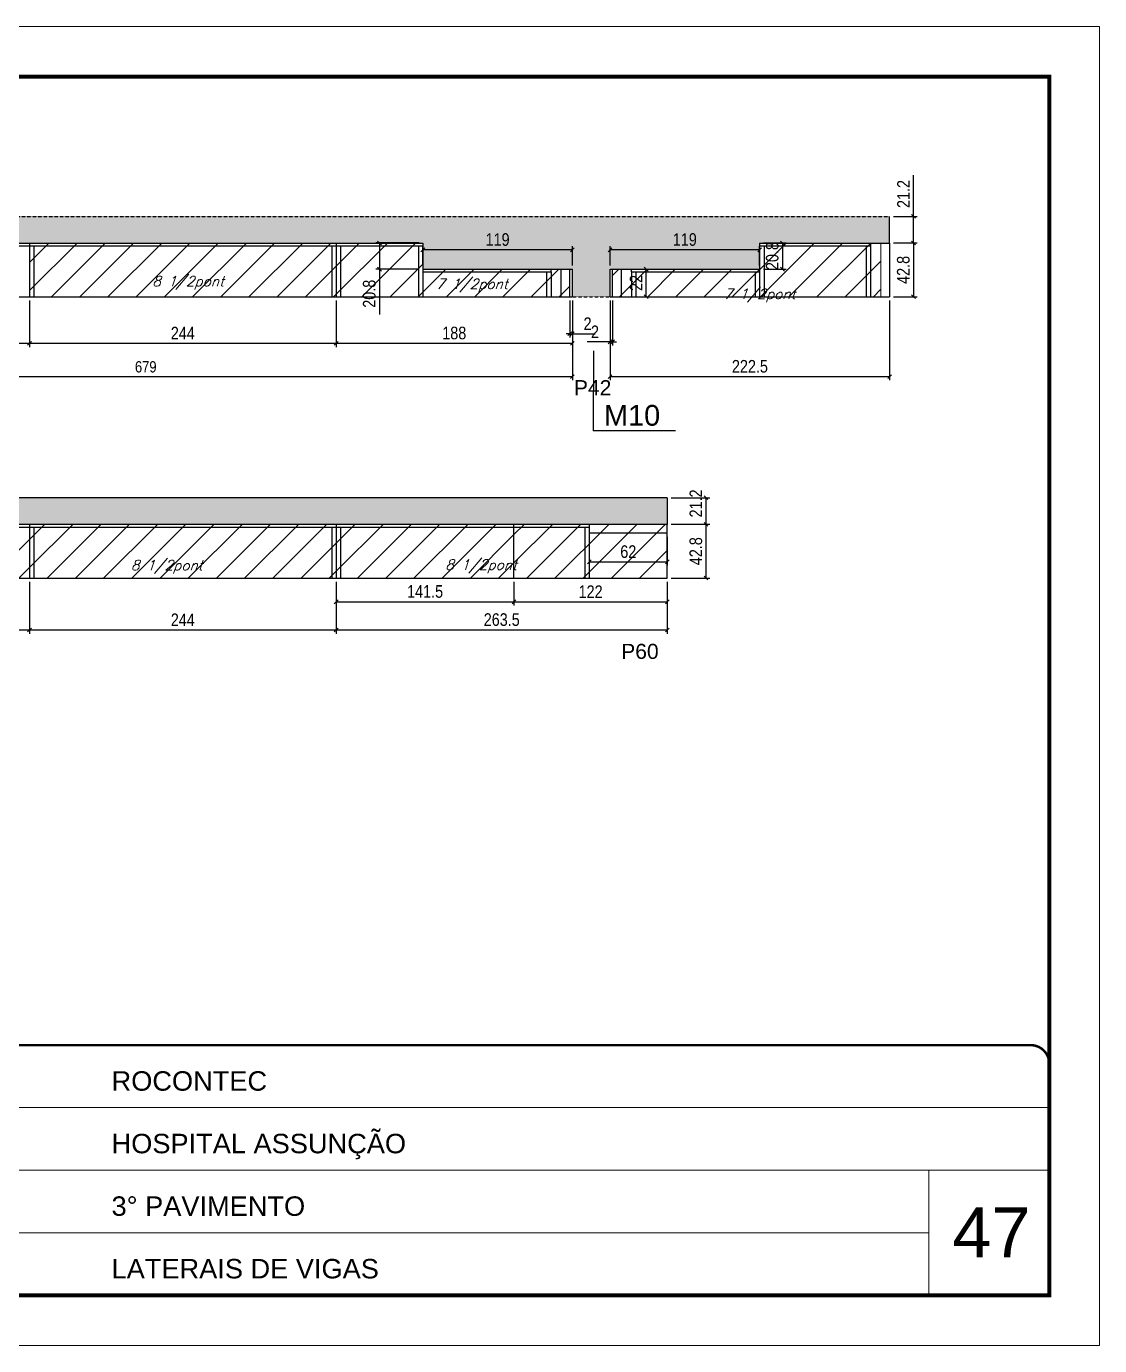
# Model space of a CAD drawing. Extents: x -21493 to -15213, y -12134 to 11887.
# Drawn here: x -17692 to -16838, y -1797 to -747 of the extents above; entities that cross this region are included whole.
import ezdxf

# ---------------------------------------------------------------- set-up
doc = ezdxf.new("R2010")
doc.units = 0
doc.linetypes.add('CONTINUO', pattern=[0])
doc.linetypes.add('DASHED', pattern=[0.75, 0.5, -0.25])
for name, color, linetype in [('5', 5, 'Continuous'), ('COTA', 241, 'Continuous'), ('NOMENCLATURA', 7, 'Continuous'), ('Painéis', 200, 'Continuous'), ('Reaproveitamento', 251, 'Continuous'), ('SARR_2.2x7', 40, 'Continuous'), ('SARR_3.5x7', 81, 'Continuous'), ('texto', 7, 'Continuous')]:
    doc.layers.add(name, color=color, linetype=linetype)
for name, color, linetype, lineweight in [('CARIMBO', 255, 'Continuous', 9), ('Folhas', 255, 'Continuous', 9), ('Sarr 2.2x7', 40, 'Continuous', 9), ('SARRAFO DE PRESSAO', 251, 'DASHED', 9)]:
    doc.layers.add(name, color=color, linetype=linetype, lineweight=lineweight)
doc.styles.add('ARIAL', font='arial.ttf')
doc.styles.add('COTA TECNICA', font='techl___.ttf', dxfattribs={"height": 10})
doc.styles.add('COTA TECNICA-50', font='techl___.ttf', dxfattribs={"height": 9})
doc.styles.add('Romans', font='romans.shx')
doc.styles.get("Standard").update_dxf_attribs({"font": 'arial.ttf'})
doc.dimstyles.new('COTA PAINEL-50', dxfattribs={"dimtxt": 9, "dimasz": 3, "dimexe": 3, "dimexo": 3, "dimgap": 3, "dimtad": 1, "dimdec": 1, "dimzin": 12, "dimdsep": 46, "dimtxsty": 'COTA TECNICA-50', "dimblk1": 'OBLIQUE', "dimblk2": 'OBLIQUE', "dimsah": 1, "dimcen": 0.9, "dimclrd": 4, "dimclre": 4, "dimclrt": 240, "dimadec": 1, "dimazin": 3, "dimtfac": 1, "dimtdec": 1, "dimtmove": 0, "dimatfit": 3, "dimfxl": 1, "dimtolj": 1, "dimtzin": 12, "dimarcsym": 0})
doc.dimstyles.new('PAINEL', dxfattribs={"dimtxt": 10, "dimasz": 3, "dimexe": 3, "dimexo": 3, "dimgap": 3, "dimtad": 1, "dimdec": 1, "dimzin": 12, "dimdsep": 46, "dimtxsty": 'COTA TECNICA', "dimblk1": 'OBLIQUE', "dimblk2": 'OBLIQUE', "dimsah": 1, "dimcen": 0.9, "dimclrd": 4, "dimclre": 4, "dimclrt": 240, "dimadec": 1, "dimazin": 3, "dimtfac": 1, "dimtdec": 1, "dimtmove": 0, "dimatfit": 3, "dimfxl": 1, "dimtolj": 1, "dimtzin": 12, "dimarcsym": 0})
pattern_1 = [(45, (-147938.12, -27730.516), (-11.2253202, 11.2253202), [])]
pattern_2 = [(45, (-158644.198, -31787.143), (-11.2253202, 11.2253202), [])]

# ---------------------------------------------------------------- blocks, each defined once
blk = doc.blocks.new('_Oblique')
at = {"color": 0, "linetype": 'ByBlock', "lineweight": -2}
blk.add_line((-0.5, -0.5), (0.5, 0.5), dxfattribs=at)
blk = doc.blocks.new('*D659')
at = {"layer": 'COTA', "color": 4, "linetype": 'ByBlock', "lineweight": -2, "transparency": 16777216}
for p, q in [((-17446, -965.3), (-17446, -1002.3)), ((-17258, -965.3), (-17258, -1002.3)), ((-17446, -999.3), (-17258, -999.3))]:
    blk.add_line(p, q, dxfattribs=at)
at = {"layer": 'Defpoints', "color": 0, "linetype": 'ByBlock', "transparency": 16777216}
for p in [(-17446, -962.3), (-17258, -962.3), (-17258, -999.3)]:
    blk.add_point(p, dxfattribs=at)
at = {"layer": 'COTA', "color": 4, "linetype": 'ByBlock', "lineweight": -2, "transparency": 16777216, "xscale": 3, "yscale": 3, "zscale": 3, "rotation": 180}
blk.add_blockref('_Oblique', (-17446, -999.3), dxfattribs=at)
at = {"layer": 'COTA', "color": 4, "linetype": 'ByBlock', "lineweight": -2, "transparency": 16777216, "xscale": 3, "yscale": 3, "zscale": 3}
blk.add_blockref('_Oblique', (-17258, -999.3), dxfattribs=at)
at = {"layer": 'COTA', "color": 240, "linetype": 'ByBlock', "transparency": 16777216, "insert": (-17352, -991.2), "char_height": 10, "attachment_point": 5, "style": 'COTA TECNICA'}
blk.add_mtext('\\A1;188', dxfattribs=at)
blk = doc.blocks.new('*D72')
at = {"layer": 'COTA', "color": 4, "linetype": 'ByBlock', "lineweight": -2, "transparency": 16777216}
for p, q in [((-17228, -965.3), (-17228, -1028.8)), ((-17005.5, -965.3), (-17005.5, -1028.8)), ((-17228, -1025.8), (-17005.5, -1025.8))]:
    blk.add_line(p, q, dxfattribs=at)
at = {"layer": 'Defpoints', "color": 0, "linetype": 'ByBlock', "transparency": 16777216}
for p in [(-17228, -962.3), (-17005.5, -962.3), (-17005.5, -1025.8)]:
    blk.add_point(p, dxfattribs=at)
at = {"layer": 'COTA', "color": 4, "linetype": 'ByBlock', "lineweight": -2, "transparency": 16777216, "xscale": 3, "yscale": 3, "zscale": 3, "rotation": 180}
blk.add_blockref('_Oblique', (-17228, -1025.8), dxfattribs=at)
at = {"layer": 'COTA', "color": 4, "linetype": 'ByBlock', "lineweight": -2, "transparency": 16777216, "xscale": 3, "yscale": 3, "zscale": 3}
blk.add_blockref('_Oblique', (-17005.5, -1025.8), dxfattribs=at)
at = {"layer": 'COTA', "color": 240, "linetype": 'ByBlock', "transparency": 16777216, "insert": (-17116.7, -1017.7), "char_height": 10, "attachment_point": 5, "style": 'COTA TECNICA'}
blk.add_mtext('\\A1;222.5', dxfattribs=at)
blk = doc.blocks.new('*D660')
at = {"layer": 'COTA', "color": 4, "linetype": 'ByBlock', "lineweight": -2, "transparency": 16777216}
for p, q in [((-17106, -919.5), (-17087.8, -919.5)), ((-17090.8, -919.5), (-17090.8, -940.3)), ((-17106, -940.3), (-17087.8, -940.3))]:
    blk.add_line(p, q, dxfattribs=at)
at = {"layer": 'Defpoints', "color": 0, "linetype": 'ByBlock', "transparency": 16777216}
for p in [(-17109, -919.5), (-17109, -940.3), (-17090.8, -940.3)]:
    blk.add_point(p, dxfattribs=at)
at = {"layer": 'COTA', "color": 4, "linetype": 'ByBlock', "lineweight": -2, "transparency": 16777216, "xscale": 3, "yscale": 3, "zscale": 3}
for p, rotation in [((-17090.8, -919.5), 90), ((-17090.8, -940.3), 270)]:
    blk.add_blockref('_Oblique', p, dxfattribs=dict(at, rotation=rotation))
at = {"layer": 'COTA', "color": 240, "linetype": 'ByBlock', "transparency": 16777216, "insert": (-17098.9, -929.9), "char_height": 10, "attachment_point": 5, "rotation": 90, "style": 'COTA TECNICA'}
blk.add_mtext('\\A1;20.8', dxfattribs=at)
blk = doc.blocks.new('*D661')
at = {"layer": 'COTA', "color": 4, "linetype": 'ByBlock', "lineweight": -2, "transparency": 16777216}
for p, q in [((-17228, -937.3), (-17228, -921.9)), ((-17109, -937.3), (-17109, -921.9)), ((-17109, -924.9), (-17228, -924.9))]:
    blk.add_line(p, q, dxfattribs=at)
at = {"layer": 'Defpoints', "color": 0, "linetype": 'ByBlock', "transparency": 16777216}
for p in [(-17228, -924.9), (-17228, -940.3), (-17109, -940.3)]:
    blk.add_point(p, dxfattribs=at)
at = {"layer": 'COTA', "color": 4, "linetype": 'ByBlock', "lineweight": -2, "transparency": 16777216, "xscale": 3, "yscale": 3, "zscale": 3, "rotation": 180}
blk.add_blockref('_Oblique', (-17228, -924.9), dxfattribs=at)
at = {"layer": 'COTA', "color": 4, "linetype": 'ByBlock', "lineweight": -2, "transparency": 16777216, "xscale": 3, "yscale": 3, "zscale": 3}
blk.add_blockref('_Oblique', (-17109, -924.9), dxfattribs=at)
at = {"layer": 'COTA', "color": 240, "linetype": 'ByBlock', "transparency": 16777216, "insert": (-17168.5, -916.8), "char_height": 10, "attachment_point": 5, "style": 'COTA TECNICA'}
blk.add_mtext('\\A1;119', dxfattribs=at)
blk = doc.blocks.new('*D662')
at = {"layer": 'COTA', "color": 4, "linetype": 'ByBlock', "lineweight": -2, "transparency": 16777216}
for p, q in [((-17260, -965.3), (-17260, -994.7)), ((-17258, -965.3), (-17258, -994.7)), ((-17260, -991.7), (-17263, -991.7)), ((-17260, -991.7), (-17258, -991.7)), ((-17258, -991.7), (-17239.9, -991.7))]:
    blk.add_line(p, q, dxfattribs=at)
at = {"layer": 'Defpoints', "color": 0, "linetype": 'ByBlock', "transparency": 16777216}
for p in [(-17260, -962.3), (-17258, -962.3), (-17258, -991.7)]:
    blk.add_point(p, dxfattribs=at)
at = {"layer": 'COTA', "color": 4, "linetype": 'ByBlock', "lineweight": -2, "transparency": 16777216, "xscale": 3, "yscale": 3, "zscale": 3}
blk.add_blockref('_Oblique', (-17260, -991.7), dxfattribs=at)
at = {"layer": 'COTA', "color": 4, "linetype": 'ByBlock', "lineweight": -2, "transparency": 16777216, "xscale": 3, "yscale": 3, "zscale": 3, "rotation": 180}
blk.add_blockref('_Oblique', (-17258, -991.7), dxfattribs=at)
at = {"layer": 'COTA', "color": 240, "linetype": 'ByBlock', "transparency": 16777216, "insert": (-17245.9, -983.7), "char_height": 10, "attachment_point": 5, "style": 'COTA TECNICA'}
blk.add_mtext('\\A1;2', dxfattribs=at)
blk = doc.blocks.new('*D663')
at = {"layer": 'COTA', "color": 4, "linetype": 'ByBlock', "lineweight": -2, "transparency": 16777216}
for p, q in [((-17228, -965.3), (-17228, -1001.2)), ((-17226, -965.3), (-17226, -1001.2)), ((-17228, -998.2), (-17246.1, -998.2)), ((-17226, -998.2), (-17228, -998.2)), ((-17226, -998.2), (-17223, -998.2))]:
    blk.add_line(p, q, dxfattribs=at)
at = {"layer": 'Defpoints', "color": 0, "linetype": 'ByBlock', "transparency": 16777216}
for p in [(-17228, -962.3), (-17226, -962.3), (-17228, -998.2)]:
    blk.add_point(p, dxfattribs=at)
at = {"layer": 'COTA', "color": 4, "linetype": 'ByBlock', "lineweight": -2, "transparency": 16777216, "xscale": 3, "yscale": 3, "zscale": 3}
blk.add_blockref('_Oblique', (-17228, -998.2), dxfattribs=at)
at = {"layer": 'COTA', "color": 4, "linetype": 'ByBlock', "lineweight": -2, "transparency": 16777216, "xscale": 3, "yscale": 3, "zscale": 3, "rotation": 180}
blk.add_blockref('_Oblique', (-17226, -998.2), dxfattribs=at)
at = {"layer": 'COTA', "color": 240, "linetype": 'ByBlock', "transparency": 16777216, "insert": (-17240, -990.2), "char_height": 10, "attachment_point": 5, "style": 'COTA TECNICA'}
blk.add_mtext('\\A1;2', dxfattribs=at)
blk = doc.blocks.new('*D664')
at = {"layer": 'COTA', "color": 4, "linetype": 'ByBlock', "lineweight": -2, "transparency": 16777216}
for p, q in [((-17377, -937.3), (-17377, -921.9)), ((-17258, -937.3), (-17258, -921.9)), ((-17258, -924.9), (-17377, -924.9))]:
    blk.add_line(p, q, dxfattribs=at)
at = {"layer": 'Defpoints', "color": 0, "linetype": 'ByBlock', "transparency": 16777216}
for p in [(-17377, -924.9), (-17377, -940.3), (-17258, -940.3)]:
    blk.add_point(p, dxfattribs=at)
at = {"layer": 'COTA', "color": 4, "linetype": 'ByBlock', "lineweight": -2, "transparency": 16777216, "xscale": 3, "yscale": 3, "zscale": 3, "rotation": 180}
blk.add_blockref('_Oblique', (-17377, -924.9), dxfattribs=at)
at = {"layer": 'COTA', "color": 4, "linetype": 'ByBlock', "lineweight": -2, "transparency": 16777216, "xscale": 3, "yscale": 3, "zscale": 3}
blk.add_blockref('_Oblique', (-17258, -924.9), dxfattribs=at)
at = {"layer": 'COTA', "color": 240, "linetype": 'ByBlock', "transparency": 16777216, "insert": (-17317.5, -916.8), "char_height": 10, "attachment_point": 5, "style": 'COTA TECNICA'}
blk.add_mtext('\\A1;119', dxfattribs=at)
blk = doc.blocks.new('*D665')
at = {"layer": 'COTA', "color": 4, "linetype": 'ByBlock', "lineweight": -2, "transparency": 16777216}
for p, q in [((-17380, -919.5), (-17414.5, -919.5)), ((-17411.5, -919.5), (-17411.5, -940.3)), ((-17380, -940.3), (-17414.5, -940.3)), ((-17411.5, -940.3), (-17411.5, -976.4))]:
    blk.add_line(p, q, dxfattribs=at)
at = {"layer": 'Defpoints', "color": 0, "linetype": 'ByBlock', "transparency": 16777216}
for p in [(-17377, -919.5), (-17411.5, -940.3), (-17377, -940.3)]:
    blk.add_point(p, dxfattribs=at)
at = {"layer": 'COTA', "color": 4, "linetype": 'ByBlock', "lineweight": -2, "transparency": 16777216, "xscale": 3, "yscale": 3, "zscale": 3}
for p, rotation in [((-17411.5, -919.5), 90), ((-17411.5, -940.3), 270)]:
    blk.add_blockref('_Oblique', p, dxfattribs=dict(at, rotation=rotation))
at = {"layer": 'COTA', "color": 240, "linetype": 'ByBlock', "transparency": 16777216, "insert": (-17419.6, -959.9), "char_height": 10, "attachment_point": 5, "rotation": 90, "style": 'COTA TECNICA'}
blk.add_mtext('\\A1;20.8', dxfattribs=at)
blk = doc.blocks.new('*D73')
at = {"layer": 'COTA', "color": 4, "linetype": 'ByBlock', "lineweight": -2, "transparency": 16777216}
for p, q in [((-17002.5, -919.5), (-16983.5, -919.5)), ((-16986.5, -919.5), (-16986.5, -962.3)), ((-17002.5, -962.3), (-16983.5, -962.3))]:
    blk.add_line(p, q, dxfattribs=at)
at = {"layer": 'Defpoints', "color": 0, "linetype": 'ByBlock', "transparency": 16777216}
for p in [(-17005.5, -919.5), (-17005.5, -962.3), (-16986.5, -962.3)]:
    blk.add_point(p, dxfattribs=at)
at = {"layer": 'COTA', "color": 4, "linetype": 'ByBlock', "lineweight": -2, "transparency": 16777216, "xscale": 3, "yscale": 3, "zscale": 3}
for p, rotation in [((-16986.5, -919.5), 90), ((-16986.5, -962.3), 270)]:
    blk.add_blockref('_Oblique', p, dxfattribs=dict(at, rotation=rotation))
at = {"layer": 'COTA', "color": 240, "linetype": 'ByBlock', "transparency": 16777216, "insert": (-16994.6, -940.9), "char_height": 10, "attachment_point": 5, "rotation": 90, "style": 'COTA TECNICA'}
blk.add_mtext('\\A1;42.8', dxfattribs=at)
blk = doc.blocks.new('*D74')
at = {"layer": 'COTA', "color": 4, "linetype": 'ByBlock', "lineweight": -2, "transparency": 16777216}
for p, q in [((-16986.5, -898.3), (-16986.5, -865.6)), ((-17002.5, -898.3), (-16983.5, -898.3)), ((-16986.5, -919.5), (-16986.5, -898.3)), ((-17002.5, -919.5), (-16983.5, -919.5))]:
    blk.add_line(p, q, dxfattribs=at)
at = {"layer": 'Defpoints', "color": 0, "linetype": 'ByBlock', "transparency": 16777216}
for p in [(-17005.5, -898.3), (-16986.5, -898.3), (-17005.5, -919.5)]:
    blk.add_point(p, dxfattribs=at)
at = {"layer": 'COTA', "color": 4, "linetype": 'ByBlock', "lineweight": -2, "transparency": 16777216, "xscale": 3, "yscale": 3, "zscale": 3}
for p, rotation in [((-16986.5, -898.3), 90), ((-16986.5, -919.5), 270)]:
    blk.add_blockref('_Oblique', p, dxfattribs=dict(at, rotation=rotation))
at = {"layer": 'COTA', "color": 240, "linetype": 'ByBlock', "transparency": 16777216, "insert": (-16994.5, -880.5), "char_height": 10, "attachment_point": 5, "rotation": 90, "style": 'COTA TECNICA'}
blk.add_mtext('\\A1;21.2', dxfattribs=at)
blk = doc.blocks.new('*D666')
at = {"layer": 'COTA', "color": 4, "linetype": 'ByBlock', "lineweight": -2, "transparency": 16777216}
for p, q in [((-17690, -965.3), (-17690, -1002.3)), ((-17446, -965.3), (-17446, -1002.3)), ((-17690, -999.3), (-17446, -999.3))]:
    blk.add_line(p, q, dxfattribs=at)
at = {"layer": 'Defpoints', "color": 0, "linetype": 'ByBlock', "transparency": 16777216}
for p in [(-17690, -962.3), (-17446, -962.3), (-17446, -999.3)]:
    blk.add_point(p, dxfattribs=at)
at = {"layer": 'COTA', "color": 4, "linetype": 'ByBlock', "lineweight": -2, "transparency": 16777216, "xscale": 3, "yscale": 3, "zscale": 3, "rotation": 180}
blk.add_blockref('_Oblique', (-17690, -999.3), dxfattribs=at)
at = {"layer": 'COTA', "color": 4, "linetype": 'ByBlock', "lineweight": -2, "transparency": 16777216, "xscale": 3, "yscale": 3, "zscale": 3}
blk.add_blockref('_Oblique', (-17446, -999.3), dxfattribs=at)
at = {"layer": 'COTA', "color": 240, "linetype": 'ByBlock', "transparency": 16777216, "insert": (-17568, -991.2), "char_height": 10, "attachment_point": 5, "style": 'COTA TECNICA'}
blk.add_mtext('\\A1;244', dxfattribs=at)
blk = doc.blocks.new('*D667')
at = {"layer": 'COTA', "color": 4, "linetype": 'ByBlock', "lineweight": -2, "transparency": 16777216}
for p, q in [((-17208, -940.3), (-17196.3, -940.3)), ((-17199.3, -962.3), (-17199.3, -940.3)), ((-17208, -962.3), (-17196.3, -962.3))]:
    blk.add_line(p, q, dxfattribs=at)
at = {"layer": 'Defpoints', "color": 0, "linetype": 'ByBlock', "transparency": 16777216}
for p in [(-17211, -940.3), (-17199.3, -940.3), (-17211, -962.3)]:
    blk.add_point(p, dxfattribs=at)
at = {"layer": 'COTA', "color": 4, "linetype": 'ByBlock', "lineweight": -2, "transparency": 16777216, "xscale": 3, "yscale": 3, "zscale": 3}
for p, rotation in [((-17199.3, -940.3), 90), ((-17199.3, -962.3), 270)]:
    blk.add_blockref('_Oblique', p, dxfattribs=dict(at, rotation=rotation))
at = {"layer": 'COTA', "color": 240, "linetype": 'ByBlock', "transparency": 16777216, "insert": (-17207.3, -951.3), "char_height": 10, "attachment_point": 5, "rotation": 90, "style": 'COTA TECNICA'}
blk.add_mtext('\\A1;22', dxfattribs=at)
blk = doc.blocks.new('*D668')
at = {"layer": 'COTA', "color": 4, "linetype": 'ByBlock', "lineweight": -2, "transparency": 16777216}
for p, q in [((-17937, -965.3), (-17937, -1028.8)), ((-17258, -965.3), (-17258, -1028.8)), ((-17937, -1025.8), (-17258, -1025.8))]:
    blk.add_line(p, q, dxfattribs=at)
at = {"layer": 'Defpoints', "color": 0, "linetype": 'ByBlock', "transparency": 16777216}
for p in [(-17937, -962.3), (-17258, -962.3), (-17258, -1025.8)]:
    blk.add_point(p, dxfattribs=at)
at = {"layer": 'COTA', "color": 4, "linetype": 'ByBlock', "lineweight": -2, "transparency": 16777216, "xscale": 3, "yscale": 3, "zscale": 3, "rotation": 180}
blk.add_blockref('_Oblique', (-17937, -1025.8), dxfattribs=at)
at = {"layer": 'COTA', "color": 4, "linetype": 'ByBlock', "lineweight": -2, "transparency": 16777216, "xscale": 3, "yscale": 3, "zscale": 3}
blk.add_blockref('_Oblique', (-17258, -1025.8), dxfattribs=at)
at = {"layer": 'COTA', "color": 240, "linetype": 'ByBlock', "transparency": 16777216, "insert": (-17597.5, -1018.1), "char_height": 9, "attachment_point": 5, "style": 'COTA TECNICA-50'}
blk.add_mtext('\\A1;679', dxfattribs=at)
blk = doc.blocks.new('*D669')
at = {"layer": 'COTA', "color": 4, "lineweight": -2, "ltscale": 25, "transparency": 16777216}
for p, q in [((-17934, -1189.2), (-17934, -1230.5)), ((-17690, -1189.2), (-17690, -1230.5)), ((-17934, -1227.5), (-17690, -1227.5))]:
    blk.add_line(p, q, dxfattribs=at)
at = {"layer": 'Defpoints', "color": 0, "ltscale": 25, "transparency": 16777216}
for p in [(-17934, -1186.2), (-17690, -1186.2), (-17690, -1227.5)]:
    blk.add_point(p, dxfattribs=at)
at = {"layer": 'COTA', "color": 4, "lineweight": -2, "ltscale": 25, "transparency": 16777216, "xscale": 3, "yscale": 3, "zscale": 3, "rotation": 180}
blk.add_blockref('_Oblique', (-17934, -1227.5), dxfattribs=at)
at = {"layer": 'COTA', "color": 4, "lineweight": -2, "ltscale": 25, "transparency": 16777216, "xscale": 3, "yscale": 3, "zscale": 3}
blk.add_blockref('_Oblique', (-17690, -1227.5), dxfattribs=at)
at = {"layer": 'COTA', "color": 240, "ltscale": 25, "transparency": 16777216, "insert": (-17812, -1219.4), "char_height": 10, "attachment_point": 5, "style": 'COTA TECNICA'}
blk.add_mtext('\\A1;244', dxfattribs=at)
blk = doc.blocks.new('*D670')
at = {"layer": 'COTA', "color": 4, "lineweight": -2, "ltscale": 25, "transparency": 16777216}
for p, q in [((-17690, -1189.2), (-17690, -1230.5)), ((-17446, -1189.2), (-17446, -1230.5)), ((-17690, -1227.5), (-17446, -1227.5))]:
    blk.add_line(p, q, dxfattribs=at)
at = {"layer": 'Defpoints', "color": 0, "ltscale": 25, "transparency": 16777216}
for p in [(-17690, -1186.2), (-17446, -1186.2), (-17446, -1227.5)]:
    blk.add_point(p, dxfattribs=at)
at = {"layer": 'COTA', "color": 4, "lineweight": -2, "ltscale": 25, "transparency": 16777216, "xscale": 3, "yscale": 3, "zscale": 3, "rotation": 180}
blk.add_blockref('_Oblique', (-17690, -1227.5), dxfattribs=at)
at = {"layer": 'COTA', "color": 4, "lineweight": -2, "ltscale": 25, "transparency": 16777216, "xscale": 3, "yscale": 3, "zscale": 3}
blk.add_blockref('_Oblique', (-17446, -1227.5), dxfattribs=at)
at = {"layer": 'COTA', "color": 240, "ltscale": 25, "transparency": 16777216, "insert": (-17568, -1219.4), "char_height": 10, "attachment_point": 5, "style": 'COTA TECNICA'}
blk.add_mtext('\\A1;244', dxfattribs=at)
blk = doc.blocks.new('*D671')
at = {"layer": 'COTA', "color": 4, "lineweight": -2, "ltscale": 25, "transparency": 16777216}
for p, q in [((-17446, -1189.2), (-17446, -1230.5)), ((-17182.5, -1189.2), (-17182.5, -1230.5)), ((-17446, -1227.5), (-17182.5, -1227.5))]:
    blk.add_line(p, q, dxfattribs=at)
at = {"layer": 'Defpoints', "color": 0, "ltscale": 25, "transparency": 16777216}
for p in [(-17446, -1186.2), (-17182.5, -1186.2), (-17182.5, -1227.5)]:
    blk.add_point(p, dxfattribs=at)
at = {"layer": 'COTA', "color": 4, "lineweight": -2, "ltscale": 25, "transparency": 16777216, "xscale": 3, "yscale": 3, "zscale": 3, "rotation": 180}
blk.add_blockref('_Oblique', (-17446, -1227.5), dxfattribs=at)
at = {"layer": 'COTA', "color": 4, "lineweight": -2, "ltscale": 25, "transparency": 16777216, "xscale": 3, "yscale": 3, "zscale": 3}
blk.add_blockref('_Oblique', (-17182.5, -1227.5), dxfattribs=at)
at = {"layer": 'COTA', "color": 240, "ltscale": 25, "transparency": 16777216, "insert": (-17314.2, -1219.3), "char_height": 10, "attachment_point": 5, "style": 'COTA TECNICA'}
blk.add_mtext('\\A1;263.5', dxfattribs=at)
blk = doc.blocks.new('*D672')
at = {"layer": 'COTA', "color": 4, "lineweight": -2, "ltscale": 25, "transparency": 16777216}
for p, q in [((-17446, -1189.2), (-17446, -1208.1)), ((-17304.5, -1189.2), (-17304.5, -1208.1)), ((-17446, -1205.1), (-17304.5, -1205.1))]:
    blk.add_line(p, q, dxfattribs=at)
at = {"layer": 'Defpoints', "color": 0, "ltscale": 25, "transparency": 16777216}
for p in [(-17446, -1186.2), (-17304.5, -1186.2), (-17304.5, -1205.1)]:
    blk.add_point(p, dxfattribs=at)
at = {"layer": 'COTA', "color": 4, "lineweight": -2, "ltscale": 25, "transparency": 16777216, "xscale": 3, "yscale": 3, "zscale": 3, "rotation": 180}
blk.add_blockref('_Oblique', (-17446, -1205.1), dxfattribs=at)
at = {"layer": 'COTA', "color": 4, "lineweight": -2, "ltscale": 25, "transparency": 16777216, "xscale": 3, "yscale": 3, "zscale": 3}
blk.add_blockref('_Oblique', (-17304.5, -1205.1), dxfattribs=at)
at = {"layer": 'COTA', "color": 240, "ltscale": 25, "transparency": 16777216, "insert": (-17375.2, -1196.9), "char_height": 10, "attachment_point": 5, "style": 'COTA TECNICA'}
blk.add_mtext('\\A1;141.5', dxfattribs=at)
blk = doc.blocks.new('*D673')
at = {"layer": 'COTA', "color": 4, "lineweight": -2, "ltscale": 25, "transparency": 16777216}
for p, q in [((-17304.5, -1189.2), (-17304.5, -1208.1)), ((-17182.5, -1189.2), (-17182.5, -1208.1)), ((-17304.5, -1205.1), (-17182.5, -1205.1))]:
    blk.add_line(p, q, dxfattribs=at)
at = {"layer": 'Defpoints', "color": 0, "ltscale": 25, "transparency": 16777216}
for p in [(-17304.5, -1186.2), (-17182.5, -1186.2), (-17182.5, -1205.1)]:
    blk.add_point(p, dxfattribs=at)
at = {"layer": 'COTA', "color": 4, "lineweight": -2, "ltscale": 25, "transparency": 16777216, "xscale": 3, "yscale": 3, "zscale": 3, "rotation": 180}
blk.add_blockref('_Oblique', (-17304.5, -1205.1), dxfattribs=at)
at = {"layer": 'COTA', "color": 4, "lineweight": -2, "ltscale": 25, "transparency": 16777216, "xscale": 3, "yscale": 3, "zscale": 3}
blk.add_blockref('_Oblique', (-17182.5, -1205.1), dxfattribs=at)
at = {"layer": 'COTA', "color": 240, "ltscale": 25, "transparency": 16777216, "insert": (-17243.5, -1197), "char_height": 10, "attachment_point": 5, "style": 'COTA TECNICA'}
blk.add_mtext('\\A1;122', dxfattribs=at)
blk = doc.blocks.new('*D674')
at = {"layer": 'COTA', "color": 4, "lineweight": -2, "ltscale": 25, "transparency": 16777216}
for p, q in [((-17244.5, -1153.4), (-17244.5, -1176.3)), ((-17182.5, -1153.4), (-17182.5, -1176.3)), ((-17244.5, -1173.3), (-17182.5, -1173.3))]:
    blk.add_line(p, q, dxfattribs=at)
at = {"layer": 'Defpoints', "color": 0, "ltscale": 25, "transparency": 16777216}
for p in [(-17244.5, -1150.4), (-17182.5, -1150.4), (-17182.5, -1173.3)]:
    blk.add_point(p, dxfattribs=at)
at = {"layer": 'COTA', "color": 4, "lineweight": -2, "ltscale": 25, "transparency": 16777216, "xscale": 3, "yscale": 3, "zscale": 3, "rotation": 180}
blk.add_blockref('_Oblique', (-17244.5, -1173.3), dxfattribs=at)
at = {"layer": 'COTA', "color": 4, "lineweight": -2, "ltscale": 25, "transparency": 16777216, "xscale": 3, "yscale": 3, "zscale": 3}
blk.add_blockref('_Oblique', (-17182.5, -1173.3), dxfattribs=at)
at = {"layer": 'COTA', "color": 240, "ltscale": 25, "transparency": 16777216, "insert": (-17213.5, -1165.2), "char_height": 10, "attachment_point": 5, "style": 'COTA TECNICA'}
blk.add_mtext('\\A1;62', dxfattribs=at)
blk = doc.blocks.new('*D675')
at = {"layer": 'COTA', "color": 4, "lineweight": -2, "ltscale": 25, "transparency": 16777216}
for p, q in [((-17179.5, -1122.2), (-17148.6, -1122.2)), ((-17151.6, -1143.4), (-17151.6, -1122.2)), ((-17179.5, -1143.4), (-17148.6, -1143.4))]:
    blk.add_line(p, q, dxfattribs=at)
at = {"layer": 'Defpoints', "color": 0, "ltscale": 25, "transparency": 16777216}
for p in [(-17182.5, -1122.2), (-17151.6, -1122.2), (-17182.5, -1143.4)]:
    blk.add_point(p, dxfattribs=at)
at = {"layer": 'COTA', "color": 4, "lineweight": -2, "ltscale": 25, "transparency": 16777216, "xscale": 3, "yscale": 3, "zscale": 3}
for p, rotation in [((-17151.6, -1122.2), 90), ((-17151.6, -1143.4), 270)]:
    blk.add_blockref('_Oblique', p, dxfattribs=dict(at, rotation=rotation))
at = {"layer": 'COTA', "color": 240, "ltscale": 25, "transparency": 16777216, "insert": (-17159.7, -1126.8), "char_height": 10, "attachment_point": 5, "rotation": 90, "style": 'COTA TECNICA'}
blk.add_mtext('\\A1;21.2', dxfattribs=at)
blk = doc.blocks.new('*D676')
at = {"layer": 'COTA', "color": 4, "lineweight": -2, "ltscale": 25, "transparency": 16777216}
for p, q in [((-17179.5, -1143.4), (-17148.6, -1143.4)), ((-17151.6, -1186.2), (-17151.6, -1143.4)), ((-17179.5, -1186.2), (-17148.6, -1186.2))]:
    blk.add_line(p, q, dxfattribs=at)
at = {"layer": 'Defpoints', "color": 0, "ltscale": 25, "transparency": 16777216}
for p in [(-17182.5, -1143.4), (-17151.6, -1143.4), (-17182.5, -1186.2)]:
    blk.add_point(p, dxfattribs=at)
at = {"layer": 'COTA', "color": 4, "lineweight": -2, "ltscale": 25, "transparency": 16777216, "xscale": 3, "yscale": 3, "zscale": 3}
for p, rotation in [((-17151.6, -1143.4), 90), ((-17151.6, -1186.2), 270)]:
    blk.add_blockref('_Oblique', p, dxfattribs=dict(at, rotation=rotation))
at = {"layer": 'COTA', "color": 240, "ltscale": 25, "transparency": 16777216, "insert": (-17159.7, -1164.8), "char_height": 10, "attachment_point": 5, "rotation": 90, "style": 'COTA TECNICA'}
blk.add_mtext('\\A1;42.8', dxfattribs=at)
blk = doc.blocks.new('*D703')
at = {"layer": 'COTA', "color": 4, "lineweight": -2, "ltscale": 25, "transparency": 16777216}
for p, q in [((-17812, -965.3), (-17812, -1002.3)), ((-17690, -965.3), (-17690, -1002.3)), ((-17812, -999.3), (-17690, -999.3))]:
    blk.add_line(p, q, dxfattribs=at)
at = {"layer": 'Defpoints', "color": 0, "ltscale": 25, "transparency": 16777216}
for p in [(-17812, -962.3), (-17690, -962.3), (-17690, -999.3)]:
    blk.add_point(p, dxfattribs=at)
at = {"layer": 'COTA', "color": 4, "lineweight": -2, "ltscale": 25, "transparency": 16777216, "xscale": 3, "yscale": 3, "zscale": 3, "rotation": 180}
blk.add_blockref('_Oblique', (-17812, -999.3), dxfattribs=at)
at = {"layer": 'COTA', "color": 4, "lineweight": -2, "ltscale": 25, "transparency": 16777216, "xscale": 3, "yscale": 3, "zscale": 3}
blk.add_blockref('_Oblique', (-17690, -999.3), dxfattribs=at)
at = {"layer": 'COTA', "color": 240, "ltscale": 25, "transparency": 16777216, "insert": (-17751, -991.2), "char_height": 10, "attachment_point": 5, "style": 'COTA TECNICA'}
blk.add_mtext('\\A1;122', dxfattribs=at)
blk = doc.blocks.new('9999999999')
at = {"color": 30, "linetype": 'CONTINUO'}
for p, q in [((98564.6, 34379.6), (99584, 34379.6)), ((98564.6, 34329.8), (99488, 34329.8)), ((99584, 34329.8), (99488, 34329.8)), ((99488, 34329.8), (99488, 34230.2)), ((98564.6, 34280), (99488, 34280))]:
    blk.add_line(p, q, dxfattribs=at)
at = {"color": 30, "linetype": 'CONTINUO', "const_width": 2}
blk.add_lwpolyline([(99584, 34230.2), (99584, 34414.4, 0.414214), (99569, 34429.4), (98229, 34429.4, 0.414214), (98214, 34414.4), (98214, 34245.2, 0.414214), (98229, 34230.2), (99584, 34230.2)], format="xyb", dxfattribs=at)
at = {"layer": 'Folhas'}
blk.add_lwpolyline([(98139, 34190.2), (99624, 34190.2), (99624, 35240.2), (98139, 35240.2)], close=True, dxfattribs=at)
at = {"layer": 'Folhas', "color": 30, "const_width": 3}
blk.add_lwpolyline([(98214, 34230.2), (99584, 34230.2), (99584, 35200.2), (98214, 35200.2)], close=True, dxfattribs=at)
at = {"color": 7, "linetype": 'Continuous', "ltscale": 5, "style": 'ARIAL'}
for s, height, p in [('ROCONTEC', 15.48, (98837.7, 34393.1)), ('HOSPITAL ASSUNÇÃO', 15.483, (98837.7, 34343.3)), ('3° PAVIMENTO', 15.483, (98837.7, 34293.5)), ('LATERAIS DE VIGAS', 15.483, (98837.7, 34243.7))]:
    blk.add_text(s, height=height, dxfattribs=at).set_placement(p)

msp = doc.modelspace()

# ---------------------------------------------------------------- hatches: boundary and pattern name
at = {"layer": 'COTA', "linetype": 'ByBlock'}
h = msp.add_hatch(dxfattribs=at)
h.set_pattern_fill('AR-CONC', color=256, scale=0.03)
h.set_pattern_definition([(50, (-158644.1976, -31787.143), (5.46554007, -0.47817257), [0.5715, -6.2865]), (355, (-158644.1976, -31787.143), (-1.05730264, 5.73170536), [0.4572, -5.02921753]), (100.4514447, (-158643.742, -31787.1827), (4.40823741, 5.25353256), [0.48570026, -5.34270734]), (46.1842, (-158644.1976, -31785.619), (8.13237123, -1.26126984), [0.85725, -9.42975]), (96.6355576, (-158643.52, -31785.724), (7.122124, 7.42278374), [0.7285507, -8.01406824]), (351.184151, (-158644.198, -31785.619), (7.122124, 7.42278374), [0.685799, -7.54379196]), (21, (-158643.4356, -31786), (4.54843174, -3.06795595), [0.5715, -6.2865]), (326, (-158643.4356, -31786), (1.85406085, 5.52563898), [0.4572, -5.0292]), (71.451445, (-158643.0566, -31786.2555), (6.40249258, 2.45768307), [0.48570026, -5.34269813]), (37.5, (-158644.1976, -31787.1429), (0.092658098, 2.536651166), [0, -4.96824, 0, -5.1054, 0, -5.04825]), (7.5, (-158644.1976, -31787.143), (2.004589875, 3.005417245), [0, -2.91084, 0, -4.85394, 0, -1.92405]), (327.5, (-158645.8969, -31787.1429), (4.067717855, -0.17186232), [0, -1.905, 0, -5.9436, 0, -7.8867]), (317.5, (-158646.659, -31787.143), (4.44387544, 0.76279473), [0, -2.4765, 0, -3.94716, 0, -5.6007])])
h.paths.add_polyline_path([(-17445.99, -898.34), (-17936.99, -898.34), (-17936.99, -919.54), (-17445.99, -919.54), (-17376.99, -919.54), (-17376.99, -940.34), (-17257.99, -940.34), (-17257.99, -962.22), (-17227.99, -962.34), (-17227.99, -940.34), (-17108.99, -940.34), (-17108.99, -919.54), (-17005.49, -919.54), (-17005.49, -898.34)])
h.paths.add_polyline_path([(-17089.07, -946.65), (-17089.07, -912.72), (-17109.65, -912.72), (-17109.65, -946.65)], flags=25)
h.paths.add_polyline_path([(-17180.18, -926.66), (-17157.37, -926.66), (-17157.37, -906.07), (-17180.18, -906.07)], flags=24)
h.paths.add_polyline_path([(-17329.18, -926.66), (-17306.37, -926.66), (-17306.37, -906.07), (-17329.18, -906.07)], flags=24)
h = msp.add_hatch(dxfattribs=at)
h.set_pattern_fill('AR-CONC', color=256, scale=0.03)
h.set_pattern_definition([(50, (-155460.6976, -29216.8356), (5.46554007, -0.47817257), [0.5715, -6.2865]), (355, (-155460.6976, -29216.8356), (-1.05730264, 5.73170536), [0.4572, -5.02921753]), (100.4514447, (-155460.242, -29216.8755), (4.40823741, 5.25353256), [0.48570026, -5.34270734]), (46.1842, (-155460.6976, -29215.3116), (8.13237123, -1.26126984), [0.85725, -9.42975]), (96.6355576, (-155460.02, -29215.417), (7.122124, 7.42278374), [0.7285507, -8.01406824]), (351.184151, (-155460.698, -29215.312), (7.122124, 7.42278374), [0.685799, -7.54379196]), (21, (-155459.9356, -29215.6926), (4.54843174, -3.06795595), [0.5715, -6.2865]), (326, (-155459.9356, -29215.6926), (1.85406085, 5.52563898), [0.4572, -5.0292]), (71.451445, (-155459.5566, -29215.9483), (6.40249258, 2.45768307), [0.48570026, -5.34269813]), (37.5, (-155460.6976, -29216.8356), (0.092658098, 2.536651166), [0, -4.96824, 0, -5.1054, 0, -5.04825]), (7.5, (-155460.6976, -29216.8356), (2.004589875, 3.005417245), [0, -2.91084, 0, -4.85394, 0, -1.92405]), (327.5, (-155462.3969, -29216.8356), (4.067717855, -0.17186232), [0, -1.905, 0, -5.9436, 0, -7.8867]), (317.5, (-155463.159, -29216.8356), (4.44387544, 0.76279473), [0, -2.4765, 0, -3.94716, 0, -5.6007])])
h.paths.add_polyline_path([(-17182.49, -1143.44), (-17182.49, -1122.24), (-17933.99, -1122.24), (-17933.99, -1143.44)])
at = {"layer": 'Reaproveitamento', "ltscale": 25}
h = msp.add_hatch(dxfattribs=at)
h.set_pattern_fill('ANSI31', color=256, scale=5)
h.set_pattern_definition([(45, (-155460.698, -29216.836), (-11.2253202, 11.2253202), [])])
h.paths.add_polyline_path([(-17012.49, -962.34), (-17012.49, -919.54), (-17108.99, -919.54), (-17108.99, -940.34), (-17225.99, -940.34), (-17225.99, -962.34), (-17108.99, -962.34)])
h.paths.add_polyline_path([(-17089.07, -946.65), (-17089.07, -912.72), (-17109.65, -912.72), (-17109.65, -946.65)], flags=9)
h.paths.add_polyline_path([(-17197.38, -961.57), (-17197.38, -940.61), (-17217.96, -940.61), (-17217.96, -961.57)], flags=24)
h.paths.add_polyline_path([(-17145.86, -969.32), (-17078.24, -969.32), (-17072.74, -953.35), (-17140.36, -953.35)], flags=9)
at = {"layer": 'Reaproveitamento', "linetype": 'ByBlock'}
h = msp.add_hatch(dxfattribs=at)
h.set_pattern_fill('ANSI31', color=256, scale=5)
h.set_pattern_definition(pattern_1)
h.paths.add_polyline_path([(-17445.99, -962.34), (-17445.99, -919.54), (-17689.99, -919.54), (-17689.99, -962.34)])
h = msp.add_hatch(dxfattribs=at)
h.set_pattern_fill('ANSI31', color=256, scale=5)
h.set_pattern_definition(pattern_1)
h.paths.add_polyline_path([(-17259.99, -962.34), (-17259.99, -940.34), (-17376.99, -940.34), (-17376.99, -919.54), (-17445.99, -919.54), (-17445.99, -962.34)])
h = msp.add_hatch(dxfattribs=at)
h.set_pattern_fill('ANSI31', color=256, scale=5)
h.set_pattern_definition(pattern_2)
h.paths.add_polyline_path([(-17933.99, -1143.44), (-17933.99, -1186.24), (-17689.99, -1186.24), (-17689.99, -1143.44)])
h = msp.add_hatch(dxfattribs=at)
h.set_pattern_fill('ANSI31', color=256, scale=5)
h.set_pattern_definition(pattern_2)
h.paths.add_polyline_path([(-17445.99, -1186.24), (-17445.99, -1143.44), (-17689.99, -1143.44), (-17689.99, -1186.24)])
h = msp.add_hatch(dxfattribs=at)
h.set_pattern_fill('ANSI31', color=256, scale=5)
h.set_pattern_definition(pattern_2)
h.paths.add_polyline_path([(-17445.99, -1143.44), (-17445.99, -1186.24), (-17304.49, -1186.24), (-17304.49, -1143.44)])
h = msp.add_hatch(dxfattribs=at)
h.set_pattern_fill('ANSI31', color=256, scale=5)
h.set_pattern_definition(pattern_2)
h.paths.add_polyline_path([(-17182.49, -1186.24), (-17182.49, -1143.44), (-17304.49, -1143.44), (-17304.49, -1186.24)])

# ---------------------------------------------------------------- linework, layer by layer
at = {"layer": 'COTA', "linetype": 'DASHED', "ltscale": 0.3}
for p, q in [((-17936.99, -898.34), (-17445.99, -898.34)), ((-17445.99, -898.34), (-17005.49, -898.34)), ((-17257.99, -962.22), (-17227.99, -962.34))]:
    msp.add_line(p, q, dxfattribs=at)
at = {"layer": 'COTA', "linetype": 'ByBlock'}
for p, q in [((-17005.49, -919.54), (-17005.49, -898.34)), ((-17376.99, -940.34), (-17376.99, -962.34)), ((-17182.49, -1122.24), (-17933.99, -1122.24)), ((-17182.49, -1122.24), (-17182.49, -1143.44))]:
    msp.add_line(p, q, dxfattribs=at)
at = {"layer": 'NOMENCLATURA', "linetype": 'Continuous'}
for p in [(-17241.26, -1005.29), (-17175.81, -1069.11)]:
    msp.add_line(p, (-17241.42, -1069.11), dxfattribs=at)
at = {"layer": 'Painéis', "linetype": 'ByBlock'}
for p, q in [((-17936.99, -919.54), (-17445.99, -919.54)), ((-17689.99, -919.54), (-17689.99, -962.34)), ((-17445.99, -919.54), (-17445.99, -962.34)), ((-17445.99, -919.54), (-17376.99, -919.54)), ((-17445.99, -919.54), (-17445.99, -962.34)), ((-17376.99, -919.54), (-17376.99, -940.34)), ((-17108.99, -919.54), (-17005.49, -919.54)), ((-17108.99, -919.54), (-17108.99, -940.34)), ((-17005.49, -919.54), (-17005.49, -962.34)), ((-17376.99, -940.34), (-17257.99, -940.34)), ((-17259.99, -962.34), (-17259.99, -940.34)), ((-17257.99, -962.34), (-17257.99, -940.34)), ((-17227.99, -940.34), (-17108.99, -940.34)), ((-17227.99, -962.34), (-17227.99, -940.34)), ((-17225.99, -962.34), (-17225.99, -940.34)), ((-17770.99, -962.34), (-17445.99, -962.34)), ((-17445.99, -962.34), (-17257.99, -962.34)), ((-17227.99, -962.34), (-17108.99, -962.34)), ((-17108.99, -962.34), (-17005.49, -962.34))]:
    msp.add_line(p, q, dxfattribs=at)
at = {"layer": 'Painéis', "ltscale": 25}
for p, q in [((-17182.49, -1143.44), (-17933.99, -1143.44)), ((-17689.99, -1143.44), (-17689.99, -1186.24)), ((-17445.99, -1143.44), (-17445.99, -1186.24)), ((-17304.49, -1186.24), (-17304.49, -1143.44)), ((-17182.49, -1186.24), (-17182.49, -1143.44)), ((-17933.99, -1186.24), (-17182.49, -1186.24))]:
    msp.add_line(p, q, dxfattribs=at)
at = {"layer": 'Sarr 2.2x7'}
msp.add_line((-17012.49, -919.54), (-17012.49, -962.34), dxfattribs=at)
at = {"layer": 'SARR_2.2x7', "linetype": 'Continuous'}
for p, q in [((-17811.99, -921.74), (-17689.99, -921.74)), ((-17689.99, -921.74), (-17445.99, -921.74)), ((-17445.99, -921.74), (-17376.99, -921.74)), ((-17108.99, -921.74), (-17020.49, -921.74)), ((-17020.49, -921.74), (-17020.49, -919.54)), ((-17376.99, -942.54), (-17274.99, -942.54)), ((-17274.99, -942.54), (-17274.99, -940.34)), ((-17266.99, -962.34), (-17266.99, -940.34)), ((-17218.99, -962.34), (-17218.99, -940.34)), ((-17210.99, -942.54), (-17210.99, -940.34)), ((-17210.99, -942.54), (-17108.99, -942.54)), ((-17933.99, -1145.64), (-17689.99, -1145.64)), ((-17689.99, -1145.64), (-17445.99, -1145.64)), ((-17445.99, -1145.64), (-17244.49, -1145.64)), ((-17182.49, -1150.44), (-17244.49, -1150.44))]:
    msp.add_line(p, q, dxfattribs=at)
at = {"layer": 'SARR_3.5x7'}
for p, q in [((-17686.49, -921.74), (-17686.49, -962.34)), ((-17449.49, -921.74), (-17449.49, -962.34)), ((-17442.54, -921.74), (-17442.54, -962.34)), ((-17380.45, -921.74), (-17380.45, -962.34)), ((-17105.49, -921.74), (-17105.49, -962.34)), ((-17023.99, -962.34), (-17023.99, -921.74)), ((-17020.49, -962.34), (-17020.49, -921.74)), ((-17278.49, -942.54), (-17278.49, -962.34)), ((-17274.99, -942.54), (-17274.99, -962.34)), ((-17210.99, -942.54), (-17210.99, -962.34)), ((-17207.54, -942.54), (-17207.54, -962.34)), ((-17112.49, -942.54), (-17112.49, -962.34)), ((-17108.99, -940.34), (-17108.99, -962.34)), ((-17244.49, -1186.24), (-17244.49, -1143.44)), ((-17686.49, -1145.64), (-17686.49, -1186.24)), ((-17449.49, -1145.64), (-17449.49, -1186.24)), ((-17442.49, -1145.64), (-17442.49, -1186.24)), ((-17247.95, -1145.64), (-17247.95, -1186.24))]:
    msp.add_line(p, q, dxfattribs=at)

# ---------------------------------------------------------------- block references
at = {"layer": 'SARRAFO DE PRESSAO', "color": 6, "linetype": 'ByBlock'}
msp.add_blockref('9999999999', (-116462.39, -35987.3), dxfattribs=at)

# ---------------------------------------------------------------- texts
at = {"layer": '5', "linetype": 'Continuous'}
for s, p in [('P42', (-17256.77, -1040.66)), ('P60', (-17219.15, -1250.54))]:
    msp.add_text(s, height=12, rotation=359.99996, dxfattribs=at).set_placement(p)
at = {"layer": 'CARIMBO', "style": 'ARIAL'}
msp.add_text('47', height=40, dxfattribs=at).set_placement((-16955.55, -1726.95))
at = {"layer": 'NOMENCLATURA', "linetype": 'Continuous'}
msp.add_text('M10', height=16.5, dxfattribs=at).set_placement((-17232.92, -1064.91))
at = {"layer": 'texto', "color": 2, "char_height": 8, "attachment_point": 5, "style": 'Romans'}
for s, insert in [('{\\Q19;\\C256;8 1/2pont}', (-17563.8, -951.2)), ('{\\Q19;\\C256;7 1/2pont}', (-17337.94, -953.4)), ('{\\Q19;\\C256;7 1/2pont}', (-17108.99, -961.34)), ('{\\Q19;\\C256;8 1/2pont}', (-17580.79, -1177.28)), ('{\\Q19;\\C256;8 1/2pont}', (-17330.64, -1176.87))]:
    msp.add_mtext(s, dxfattribs=dict(at, insert=insert))

# ---------------------------------------------------------------- dimensions: what is measured, and where the dimension line sits
at = {"layer": 'COTA', "linetype": 'ByBlock'}
for base, p1, p2, picture, middle in [((-16986.47, -898.34), (-17005.49, -919.54), (-17005.49, -898.34), '*D74', (-16994.53, -880.47)), ((-17411.49, -940.34), (-17376.99, -919.54), (-17376.99, -940.34), '*D665', (-17419.62, -959.86)), ((-16986.47, -962.34), (-17005.49, -919.54), (-17005.49, -962.34), '*D73', (-16994.57, -940.94)), ((-17199.3, -940.34), (-17210.99, -962.34), (-17210.99, -940.34), '*D667', (-17207.3, -951.34))]:
    dim = msp.add_linear_dim(base=base, p1=p1, p2=p2, angle=90, dimstyle='PAINEL', dxfattribs=at)
    dim.commit()
    dim.dimension.update_dxf_attribs({"geometry": picture, "text_midpoint": middle})
for base, p1, p2, picture, middle in [((-17376.99, -924.88), (-17257.99, -940.34), (-17376.99, -940.34), '*D664', (-17317.49, -924.88)), ((-17227.99, -924.88), (-17108.99, -940.34), (-17227.99, -940.34), '*D661', (-17168.49, -924.88)), ((-17257.99, -991.68), (-17259.99, -962.34), (-17257.99, -962.34), '*D662', (-17245.94, -991.68)), ((-17227.99, -998.23), (-17225.99, -962.34), (-17227.99, -962.34), '*D663', (-17240.05, -998.23))]:
    dim = msp.add_linear_dim(base=base, p1=p1, p2=p2, dimstyle='PAINEL', dxfattribs=at)
    dim.commit()
    dim.dimension.update_dxf_attribs({"geometry": picture, "text_midpoint": middle, "dimtype": 160})
dim = msp.add_linear_dim(base=(-17090.77, -940.34), p1=(-17108.99, -919.54), p2=(-17108.99, -940.34), angle=90, dimstyle='PAINEL', dxfattribs=at)
dim.commit()
dim.dimension.update_dxf_attribs({"geometry": '*D660', "text_midpoint": (-17090.77, -929.94), "dimtype": 160})
for base, p1, p2, dimstyle, override, picture, middle in [((-17257.99, -1025.77), (-17936.99, -962.34), (-17257.99, -962.34), 'COTA PAINEL-50', {"dimarcsym": 1}, '*D668', (-17597.49, -1018.15)), ((-17445.99, -999.29), (-17689.99, -962.34), (-17445.99, -962.34), 'PAINEL', {"dimtmove": 1}, '*D666', (-17567.99, -991.22)), ((-17005.49, -1025.77), (-17227.99, -962.34), (-17005.49, -962.34), 'PAINEL', {"dimtmove": 1}, '*D72', (-17116.74, -1017.66))]:
    dim = msp.add_linear_dim(base=base, p1=p1, p2=p2, dimstyle=dimstyle, override=override, dxfattribs=at)
    dim.commit()
    dim.dimension.update_dxf_attribs({"geometry": picture, "text_midpoint": middle})
at = {"layer": 'COTA', "ltscale": 25}
for base, p1, p2, picture, middle in [((-17689.99, -999.29), (-17811.99, -962.34), (-17689.99, -962.34), '*D703', (-17750.99, -991.23)), ((-17182.49, -1173.26), (-17244.49, -1150.44), (-17182.49, -1150.44), '*D674', (-17213.49, -1165.16)), ((-17689.99, -1227.51), (-17933.99, -1186.24), (-17689.99, -1186.24), '*D669', (-17811.99, -1219.44)), ((-17304.49, -1205.05), (-17445.99, -1186.24), (-17304.49, -1186.24), '*D672', (-17375.24, -1196.94))]:
    dim = msp.add_linear_dim(base=base, p1=p1, p2=p2, dimstyle='PAINEL', dxfattribs=at)
    dim.commit()
    dim.dimension.update_dxf_attribs({"geometry": picture, "text_midpoint": middle})
at = {"layer": 'COTA', "linetype": 'ByBlock'}
dim = msp.add_linear_dim(base=(-17257.99, -999.29), p1=(-17445.99, -962.34), p2=(-17257.99, -962.34), dimstyle='PAINEL', dxfattribs=at)
dim.commit()
dim.dimension.update_dxf_attribs({"geometry": '*D659', "text_midpoint": (-17351.99, -991.2)})
at = {"layer": 'COTA', "ltscale": 25}
dim = msp.add_linear_dim(base=(-17151.61, -1122.24), p1=(-17182.49, -1143.44), p2=(-17182.49, -1122.24), angle=90, dimstyle='PAINEL', dxfattribs=at)
dim.commit()
dim.dimension.update_dxf_attribs({"geometry": '*D675', "text_midpoint": (-17151.61, -1126.84), "dimtype": 160})
dim = msp.add_linear_dim(base=(-17151.61, -1143.44), p1=(-17182.49, -1186.24), p2=(-17182.49, -1143.44), angle=90, dimstyle='PAINEL', dxfattribs=at)
dim.commit()
dim.dimension.update_dxf_attribs({"geometry": '*D676', "text_midpoint": (-17159.71, -1164.84)})
for base, p1, p2, picture, middle in [((-17445.99, -1227.51), (-17689.99, -1186.24), (-17445.99, -1186.24), '*D670', (-17567.99, -1219.44)), ((-17182.49, -1227.51), (-17445.99, -1186.24), (-17182.49, -1186.24), '*D671', (-17314.24, -1219.29)), ((-17182.49, -1205.05), (-17304.49, -1186.24), (-17182.49, -1186.24), '*D673', (-17243.49, -1196.99))]:
    dim = msp.add_linear_dim(base=base, p1=p1, p2=p2, dimstyle='PAINEL', override={"dimtmove": 1}, dxfattribs=at)
    dim.commit()
    dim.dimension.update_dxf_attribs({"geometry": picture, "text_midpoint": middle})

doc.saveas('drawing.dxf')
